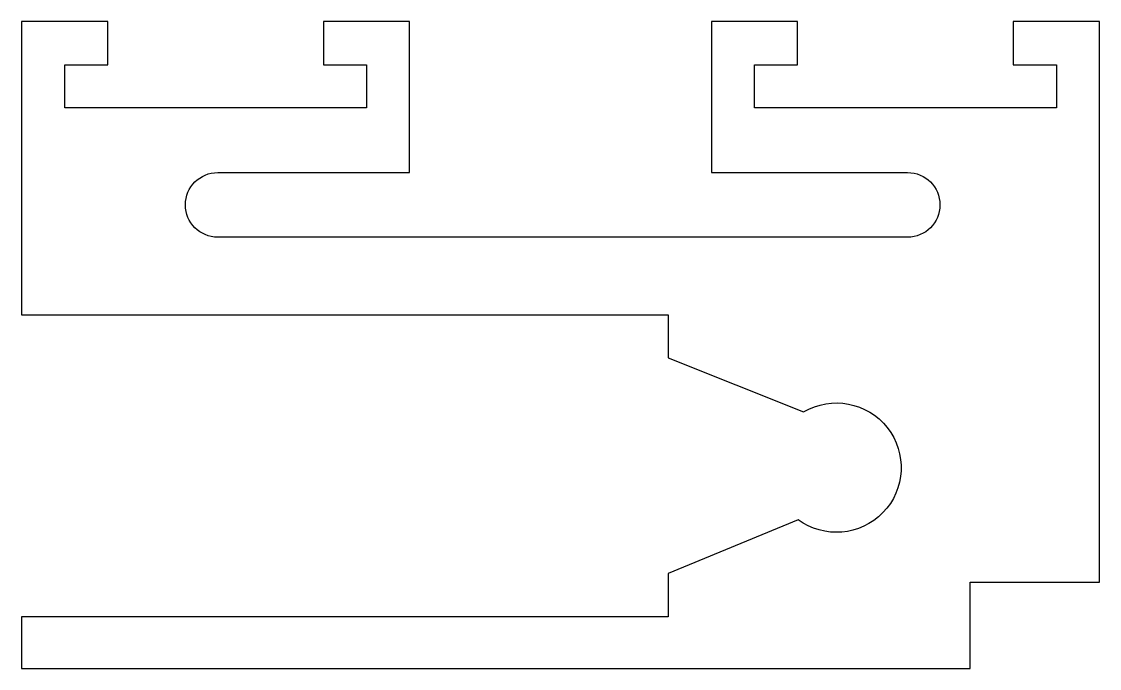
# Model space of a CAD drawing. Extents: x 450.9 to 475.9, y 246.9 to 261.9.
import ezdxf

# ---------------------------------------------------------------- set-up
doc = ezdxf.new("R2010")
doc.units = 0
doc.layers.add('ANA', color=220, linetype='CONTINUOUS')

msp = doc.modelspace()

# ---------------------------------------------------------------- linework, layer by layer
at = {"layer": 'ANA', "color": 0}
msp.add_lwpolyline([(455.477, 258.363), (459.927, 258.363), (459.927, 261.863), (457.927, 261.863), (457.927, 260.863), (458.927, 260.863), (458.927, 259.863), (451.927, 259.863), (451.927, 260.863), (452.927, 260.863), (452.927, 261.863), (450.927, 261.863), (450.927, 255.063), (459.927, 255.063), (465.927, 255.063), (465.927, 254.063), (469.066, 252.813, -1.858766), (468.936, 250.313), (465.927, 249.063), (465.927, 248.063), (450.927, 248.063), (450.927, 246.863), (472.927, 246.863), (472.927, 248.863), (475.927, 248.863), (475.927, 261.863), (473.927, 261.863), (473.927, 260.863), (474.927, 260.863), (474.927, 259.863), (467.927, 259.863), (467.927, 260.863), (468.927, 260.863), (468.927, 261.863), (466.927, 261.863), (466.927, 258.363), (471.477, 258.363, -1), (471.477, 256.863), (455.477, 256.863, -1)], format="xyb", close=True, dxfattribs=at)

doc.saveas('drawing.dxf')
